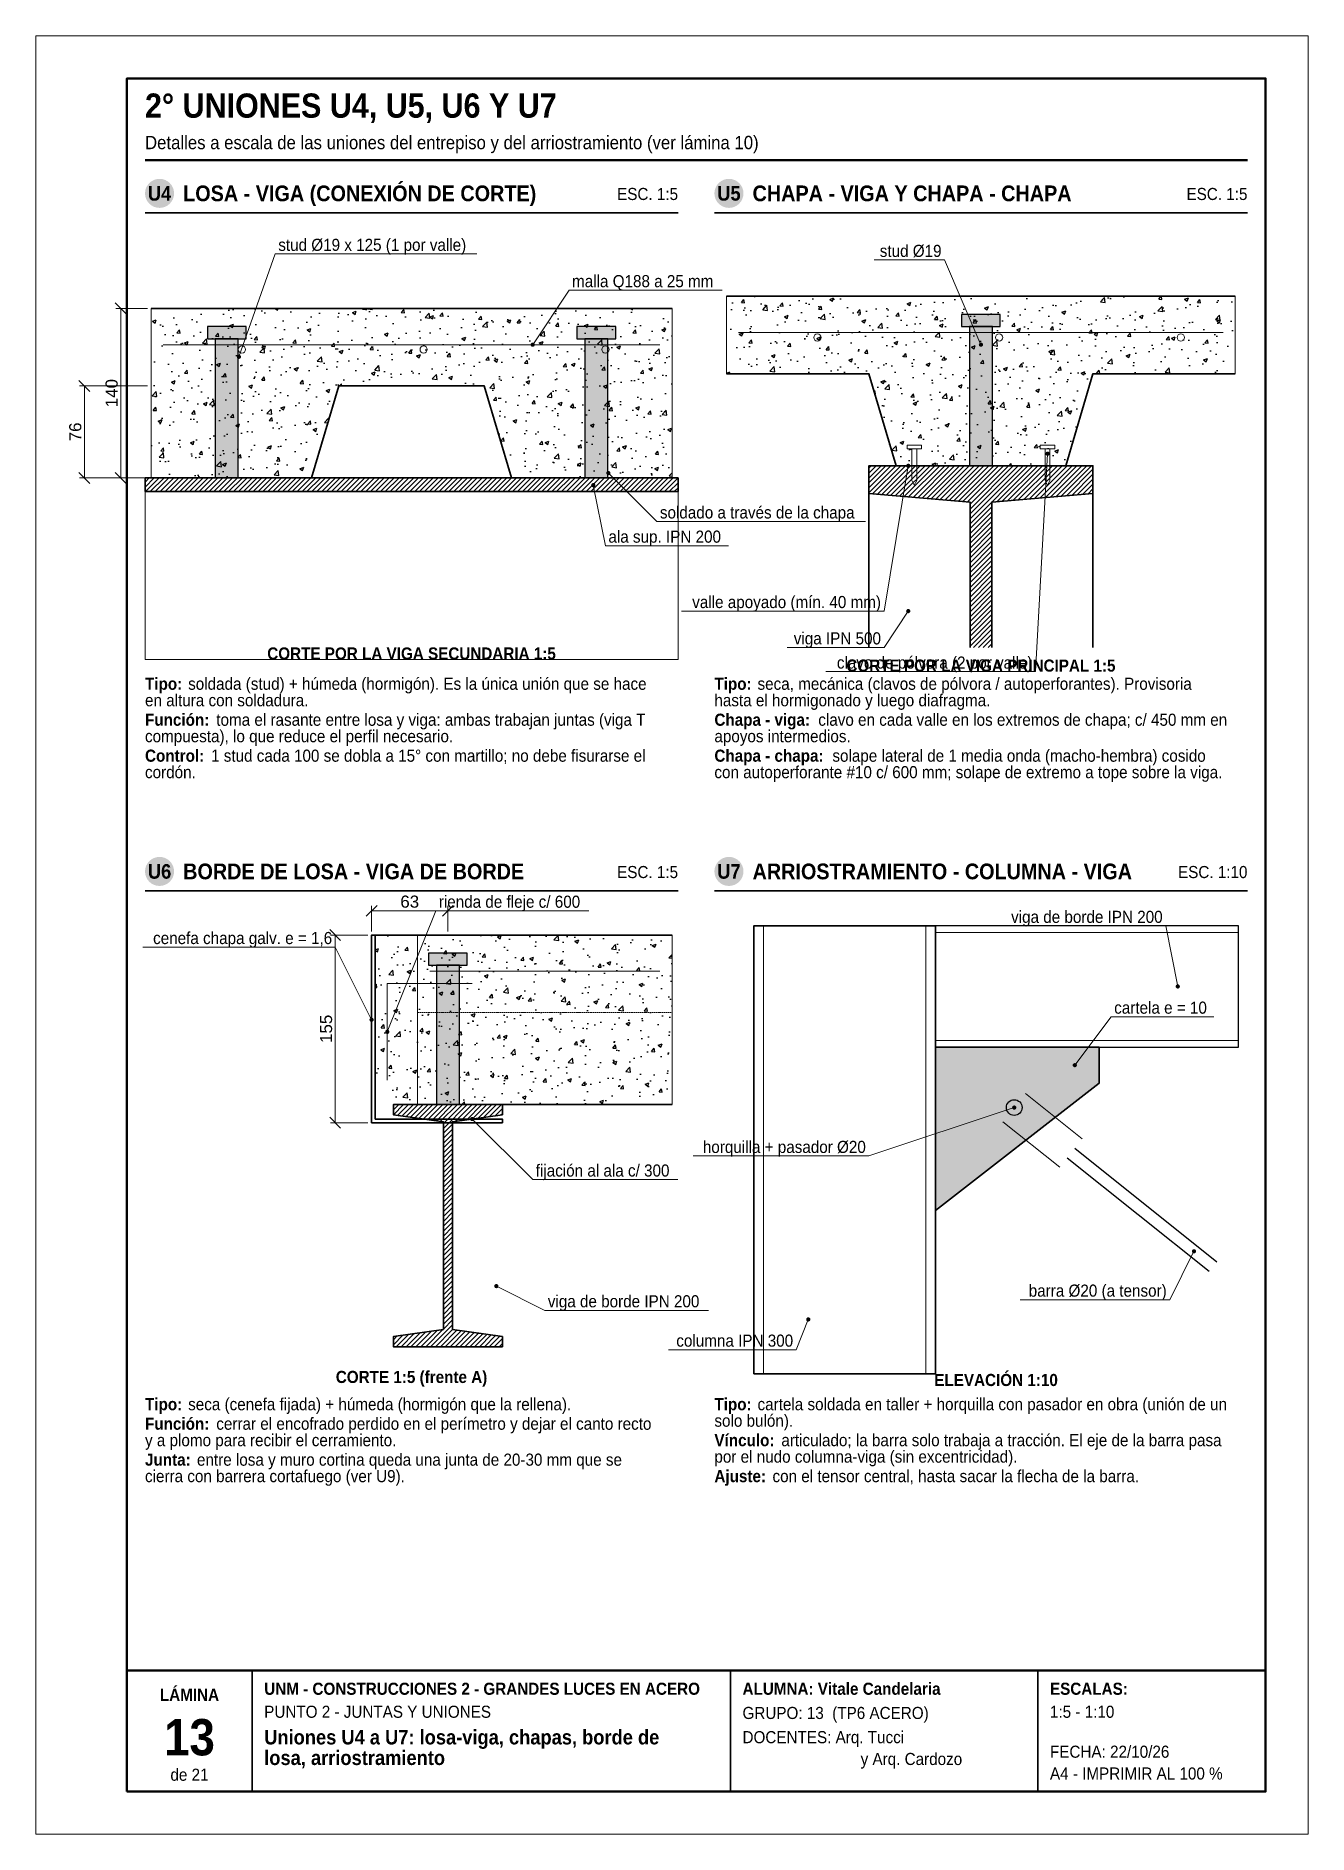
# Model space of a CAD drawing. Header units: millimetres. Extents: x 0 to 210, y 0 to 297.
import ezdxf
from ezdxf.enums import TextEntityAlignment as Align

# ---------------------------------------------------------------- set-up
doc = ezdxf.new("R2010")
doc.units = ezdxf.units.MM
doc.header["$LTSCALE"] = 0.35
doc.linetypes.add('DASHED2', pattern=[0.762, 0.635, -0.127])
for name, color, linetype in [('0-MARCO', 7, 'Continuous'), ('1-OCULTO', 8, 'DASHED2'), ('1-SECCION', 7, 'Continuous'), ('1-VISTA', 7, 'Continuous'), ('2-RAYADO', 8, 'Continuous'), ('3-COTAS', 7, 'Continuous'), ('3-REFS', 7, 'Continuous'), ('3-TEXTOS', 7, 'Continuous'), ('3-TITULOS', 7, 'Continuous')]:
    doc.layers.add(name, color=color, linetype=linetype)
doc.styles.add('ARIAL', font='arial.ttf')
doc.styles.add('ARIAL-NEGRITA', font='arialbd.ttf')
doc.dimstyles.new('A4', dxfattribs={"dimtxt": 2, "dimasz": 1.1, "dimexe": 0.8, "dimexo": 0.6, "dimgap": 0.5, "dimtad": 1, "dimdec": 0, "dimtxsty": 'ARIAL', "dimtsz": 0.9, "dimcen": 2.5, "dimclrd": 7, "dimclre": 7, "dimclrt": 7, "dimazin": 3, "dimtfac": 1, "dimtmove": 0, "dimatfit": 3, "dimlwd": 13, "dimlwe": 13, "dimarcsym": 0})

msp = doc.modelspace()

# ---------------------------------------------------------------- hatches: boundary and pattern name
at = {"layer": '2-RAYADO'}
h = msp.add_hatch(dxfattribs=at)
h.set_pattern_fill('AR-CONC', color=8, scale=0.035)
h.paths.add_polyline_path([(114, 254), (114, 241.2), (137.5, 241.2), (142, 226), (170, 226), (174.5, 241.2), (198, 241.2), (198, 254)])
h = msp.add_hatch(dxfattribs=at)
h.set_pattern_fill('AR-CONC', color=8, scale=0.035)
h.paths.add_polyline_path([(19, 252), (19, 224), (45.5, 224), (50, 239.2), (74, 239.2), (78.5, 224), (105, 224), (105, 252)])
at = {"layer": '2-RAYADO', "true_color": 0xd7d7d7}
h = msp.add_hatch(color=254, dxfattribs=at)
h.dxf.hatch_style = 1
h.paths.add_polyline_path([(152.8, 249), (159.2, 249), (159.2, 251), (152.8, 251)])
h = msp.add_hatch(color=254, dxfattribs=at)
h.dxf.hatch_style = 1
h.paths.add_polyline_path([(28.3, 247), (34.7, 247), (34.7, 249), (28.3, 249)])
h = msp.add_hatch(color=254, dxfattribs=at)
h.dxf.hatch_style = 1
h.paths.add_polyline_path([(29.6, 224), (33.4, 224), (33.4, 247), (29.6, 247)])
h = msp.add_hatch(color=254, dxfattribs=at)
h.dxf.hatch_style = 1
h.paths.add_polyline_path([(89.3, 247), (95.7, 247), (95.7, 249), (89.3, 249)])
h = msp.add_hatch(color=254, dxfattribs=at)
h.dxf.hatch_style = 1
h.paths.add_polyline_path([(90.6, 224), (94.4, 224), (94.4, 247), (90.6, 247)])
h = msp.add_hatch(color=254, dxfattribs=at)
h.dxf.hatch_style = 1
h.paths.add_polyline_path([(154.1, 226), (157.9, 226), (157.9, 249), (154.1, 249)])
at = {"layer": '2-RAYADO'}
h = msp.add_hatch(dxfattribs=at)
h.set_pattern_fill('ANSI31', color=8, scale=0.18)
h.paths.add_polyline_path([(137.5, 221.4), (137.5, 226), (174.5, 226), (174.5, 221.4), (157.8, 220), (157.8, 196), (154.2, 196), (154.2, 220)])
h = msp.add_hatch(dxfattribs=at)
h.set_pattern_fill('ANSI31', color=8, scale=0.18)
h.paths.add_polyline_path([(18, 221.74), (106, 221.74), (106, 224), (18, 224)])
h = msp.add_hatch(dxfattribs=at)
h.set_pattern_fill('AR-CONC', color=8, scale=0.035)
h.paths.add_polyline_path([(63, 120.5), (56, 120.5), (56, 148.5), (63, 148.5)])
h = msp.add_hatch(dxfattribs=at)
h.set_pattern_fill('AR-CONC', color=8, scale=0.035)
h.paths.add_polyline_path([(63, 120.5), (105, 120.5), (105, 148.5), (63, 148.5)])
at = {"layer": '2-RAYADO', "true_color": 0xd7d7d7}
h = msp.add_hatch(color=254, dxfattribs=at)
h.dxf.hatch_style = 1
h.paths.add_polyline_path([(64.8, 143.5), (71.2, 143.5), (71.2, 145.5), (64.8, 145.5)])
h = msp.add_hatch(color=254, dxfattribs=at)
h.dxf.hatch_style = 1
h.paths.add_polyline_path([(66.1, 120.5), (69.9, 120.5), (69.9, 143.5), (66.1, 143.5)])
h = msp.add_hatch(color=254, dxfattribs=at)
h.dxf.hatch_style = 1
h.paths.add_polyline_path([(148.5, 130), (175.5, 130), (175.5, 124), (148.5, 103)])
at = {"layer": '2-RAYADO'}
h = msp.add_hatch(dxfattribs=at)
h.set_pattern_fill('ANSI31', color=8, scale=0.18)
h.paths.add_polyline_path([(77, 120.5), (77, 118.82), (68.75, 117.66), (68.75, 83.34), (77, 82.18), (77, 80.5), (59, 80.5), (59, 82.18), (67.25, 83.34), (67.25, 117.66), (59, 118.82), (59, 120.5)])
at = {"layer": '3-REFS'}
h = msp.add_hatch(color=7, dxfattribs=at)
h.dxf.hatch_style = 1
edge = h.paths.add_edge_path()
edge.add_arc((33.5, 244), 0.35, 0, 360)
h = msp.add_hatch(color=7, dxfattribs=at)
h.dxf.hatch_style = 1
edge = h.paths.add_edge_path()
edge.add_arc((82, 246), 0.35, 0, 360)
h = msp.add_hatch(color=7, dxfattribs=at)
h.dxf.hatch_style = 1
edge = h.paths.add_edge_path()
edge.add_arc((156, 246), 0.35, 0, 360)
h = msp.add_hatch(color=7, dxfattribs=at)
h.dxf.hatch_style = 1
edge = h.paths.add_edge_path()
edge.add_arc((144, 226), 0.35, 0, 360)
h = msp.add_hatch(color=7, dxfattribs=at)
h.dxf.hatch_style = 1
edge = h.paths.add_edge_path()
edge.add_arc((167, 228), 0.35, 0, 360)
h = msp.add_hatch(color=7, dxfattribs=at)
h.dxf.hatch_style = 1
edge = h.paths.add_edge_path()
edge.add_arc((92, 222.8), 0.35, 0, 360)
h = msp.add_hatch(color=7, dxfattribs=at)
h.dxf.hatch_style = 1
edge = h.paths.add_edge_path()
edge.add_arc((94.5, 224.8), 0.35, 0, 360)
h = msp.add_hatch(color=7, dxfattribs=at)
h.dxf.hatch_style = 1
edge = h.paths.add_edge_path()
edge.add_arc((144, 202), 0.35, 0, 360)
h = msp.add_hatch(color=7, dxfattribs=at)
h.dxf.hatch_style = 1
edge = h.paths.add_edge_path()
edge.add_arc((188.5, 140), 0.35, 0, 360)
h = msp.add_hatch(color=7, dxfattribs=at)
h.dxf.hatch_style = 1
edge = h.paths.add_edge_path()
edge.add_arc((55.4, 134.5), 0.35, 0, 360)
h = msp.add_hatch(color=7, dxfattribs=at)
h.dxf.hatch_style = 1
edge = h.paths.add_edge_path()
edge.add_arc((58, 132.5), 0.35, 0, 360)
h = msp.add_hatch(color=7, dxfattribs=at)
h.dxf.hatch_style = 1
edge = h.paths.add_edge_path()
edge.add_arc((171.5, 127), 0.35, 0, 360)
h = msp.add_hatch(color=7, dxfattribs=at)
h.dxf.hatch_style = 1
edge = h.paths.add_edge_path()
edge.add_arc((161.5, 120), 0.35, 0, 360)
h = msp.add_hatch(color=7, dxfattribs=at)
h.dxf.hatch_style = 1
edge = h.paths.add_edge_path()
edge.add_arc((72, 118.1), 0.35, 0, 360)
h = msp.add_hatch(color=7, dxfattribs=at)
h.dxf.hatch_style = 1
edge = h.paths.add_edge_path()
edge.add_arc((191.17, 96.26), 0.35, 0, 360)
h = msp.add_hatch(color=7, dxfattribs=at)
h.dxf.hatch_style = 1
edge = h.paths.add_edge_path()
edge.add_arc((76, 90.5), 0.35, 0, 360)
h = msp.add_hatch(color=7, dxfattribs=at)
h.dxf.hatch_style = 1
edge = h.paths.add_edge_path()
edge.add_arc((127.5, 85), 0.35, 0, 360)
at = {"layer": '3-TITULOS'}
h = msp.add_hatch(color=7, dxfattribs=at)
h.dxf.hatch_style = 1
edge = h.paths.add_edge_path()
edge.add_arc((20.4, 271), 2.4, 0, 360)
h = msp.add_hatch(color=7, dxfattribs=at)
h.dxf.hatch_style = 1
edge = h.paths.add_edge_path()
edge.add_arc((114.4, 271), 2.4, 0, 360)
h = msp.add_hatch(color=7, dxfattribs=at)
h.dxf.hatch_style = 1
edge = h.paths.add_edge_path()
edge.add_arc((20.4, 159), 2.4, 0, 360)
h = msp.add_hatch(color=7, dxfattribs=at)
h.dxf.hatch_style = 1
edge = h.paths.add_edge_path()
edge.add_arc((114.4, 159), 2.4, 0, 360)

# ---------------------------------------------------------------- linework, layer by layer
at = {"layer": '0-MARCO', "color": 9, "lineweight": 0}
msp.add_lwpolyline([(0, 0), (210, 0), (210, 297), (0, 297)], close=True, dxfattribs=at)
at = {"layer": '0-MARCO', "lineweight": 50}
msp.add_lwpolyline([(15, 7), (203, 7), (203, 290), (15, 290)], close=True, dxfattribs=at)
msp.add_lwpolyline([(15, 27), (203, 27)], dxfattribs=at)
at = {"layer": '0-MARCO', "lineweight": 35}
for points in [[(35.68, 7), (35.68, 27)], [(114.64, 7), (114.64, 27)], [(165.4, 7), (165.4, 27)]]:
    msp.add_lwpolyline(points, dxfattribs=at)
at = {"layer": '1-OCULTO', "lineweight": 13}
msp.add_lwpolyline([(63, 135.7), (105, 135.7)], dxfattribs=at)
at = {"layer": '1-SECCION', "lineweight": 35}
for points in [[(114, 254), (198, 254)], [(19, 252), (105, 252)], [(114, 241.2), (137.5, 241.2), (142, 226), (170, 226), (174.5, 241.2), (198, 241.2)], [(19, 224), (45.5, 224), (50, 239.2), (74, 239.2), (78.5, 224), (105, 224)], [(137.5, 221.4), (137.5, 226), (174.5, 226), (174.5, 221.4)], [(137.5, 196), (137.5, 221.4), (154.2, 220), (154.2, 196)], [(174.5, 196), (174.5, 221.4), (157.8, 220), (157.8, 196)], [(56, 148.5), (63, 148.5)], [(63, 148.5), (105, 148.5)], [(63, 120.5), (105, 120.5)]]:
    msp.add_lwpolyline(points, dxfattribs=at)
for points in [[(18, 221.74), (106, 221.74), (106, 224), (18, 224)], [(56, 148.5), (55.4, 148.5), (55.4, 117.5), (77, 117.5), (77, 118.1), (56, 118.1)], [(148.5, 130), (175.5, 130), (175.5, 124), (148.5, 103)], [(77, 120.5), (77, 118.82), (68.75, 117.66), (68.75, 83.34), (77, 82.18), (77, 80.5), (59, 80.5), (59, 82.18), (67.25, 83.34), (67.25, 117.66), (59, 118.82), (59, 120.5)]]:
    msp.add_lwpolyline(points, close=True, dxfattribs=at)
at = {"layer": '1-SECCION', "lineweight": 25}
for points in [[(55.4, 148.5), (61.4, 148.5)], [(171.5, 113.28), (194.92, 94.54)], [(170.25, 111.72), (193.67, 92.98)]]:
    msp.add_lwpolyline(points, dxfattribs=at)
at = {"layer": '1-VISTA', "lineweight": 13}
for points in [[(114, 254), (114, 241.2)], [(198, 254), (198, 241.2)], [(19, 252), (19, 224)], [(105, 252), (105, 224)], [(18, 194), (106, 194)], [(63, 120.5), (63, 148.5)], [(105, 120.5), (105, 148.5)], [(148.5, 148.9), (198.5, 148.9)], [(148.5, 131.1), (198.5, 131.1)]]:
    msp.add_lwpolyline(points, dxfattribs=at)
at = {"layer": '1-VISTA', "lineweight": 25}
for points in [[(152.8, 249), (159.2, 249), (159.2, 251), (152.8, 251)], [(28.3, 247), (34.7, 247), (34.7, 249), (28.3, 249)], [(29.6, 224), (33.4, 224), (33.4, 247), (29.6, 247)], [(89.3, 247), (95.7, 247), (95.7, 249), (89.3, 249)], [(90.6, 224), (94.4, 224), (94.4, 247), (90.6, 247)], [(154.1, 226), (157.9, 226), (157.9, 249), (154.1, 249)], [(148.5, 130), (198.5, 130), (198.5, 150), (148.5, 150)], [(64.8, 143.5), (71.2, 143.5), (71.2, 145.5), (64.8, 145.5)], [(66.1, 120.5), (69.9, 120.5), (69.9, 143.5), (66.1, 143.5)]]:
    msp.add_lwpolyline(points, close=True, dxfattribs=at)
at = {"layer": '1-VISTA', "lineweight": 18}
for points in [[(116, 248), (196, 248)], [(21, 246), (103, 246)], [(120.12, 76), (120.12, 150)], [(146.88, 76), (146.88, 150)], [(72, 140.5), (58, 140.5), (58, 124.5)], [(65, 142.5), (103, 142.5)], [(163.37, 122.34), (172.74, 114.85)], [(159.63, 117.66), (169, 110.16)]]:
    msp.add_lwpolyline(points, dxfattribs=at)
for points in [[(143.8, 228.8), (146.2, 228.8), (146.2, 229.4), (143.8, 229.4)], [(144.6, 223.6), (145, 222.8), (145.4, 223.6), (145.4, 228.8), (144.6, 228.8)], [(165.8, 228.8), (168.2, 228.8), (168.2, 229.4), (165.8, 229.4)], [(166.6, 223.6), (167, 222.8), (167.4, 223.6), (167.4, 228.8), (166.6, 228.8)]]:
    msp.add_lwpolyline(points, close=True, dxfattribs=at)
at = {"layer": '1-VISTA', "lineweight": 13}
msp.add_lwpolyline([(18, 194), (106, 194), (106, 221.74), (18, 221.74)], close=True, dxfattribs=at)
at = {"layer": '1-VISTA', "lineweight": 35}
msp.add_lwpolyline([(118.5, 76), (148.5, 76), (148.5, 150), (118.5, 150)], close=True, dxfattribs=at)
at = {"layer": '1-VISTA', "lineweight": 13}
for centre in [(129, 247.2), (159, 247.2), (189, 247.2), (34, 245.2), (64, 245.2), (94, 245.2)]:
    msp.add_circle(centre, 0.6, dxfattribs=at)
at = {"layer": '1-VISTA', "lineweight": 25}
msp.add_circle((161.5, 120), 1.3, dxfattribs=at)
at = {"layer": '3-REFS', "lineweight": 13}
for points in [[(33.5, 244), (39.5, 261)], [(39.5, 261), (72.79, 261)], [(150, 260), (138.38, 260)], [(156, 246), (150, 260)], [(82, 246), (88, 255)], [(88, 255), (113.28, 255)], [(144, 226), (140, 202)], [(167, 228), (165, 192)], [(92, 222.8), (94, 212.8)], [(94.5, 224.8), (102.5, 216.8)], [(102.5, 216.8), (136.95, 216.8)], [(94, 212.8), (114.34, 212.8)], [(140, 202), (106.57, 202)], [(144, 202), (140, 196)], [(140, 196), (124.02, 196)], [(165, 192), (130.41, 192)], [(58, 132.5), (66, 152.5)], [(66, 152.5), (91.29, 152.5)], [(186.5, 150), (159.46, 150)], [(188.5, 140), (186.5, 150)], [(49.4, 146.5), (17.64, 146.5)], [(55.4, 134.5), (49.4, 146.5)], [(171.5, 127), (177.5, 135)], [(177.5, 135), (194.43, 135)], [(161.5, 120), (137.5, 112)], [(72, 118.1), (82, 108.1)], [(137.5, 112), (108.5, 112)], [(82, 108.1), (105.98, 108.1)], [(191.17, 96.26), (187.17, 88.26)], [(76, 90.5), (84, 86.5)], [(84, 86.5), (111.04, 86.5)], [(187.17, 88.26), (162.47, 88.26)], [(127.5, 85), (125.5, 80)], [(125.5, 80), (104.43, 80)]]:
    msp.add_lwpolyline(points, dxfattribs=at)
at = {"layer": '3-TITULOS', "lineweight": 50}
msp.add_lwpolyline([(18, 276.5), (200, 276.5)], dxfattribs=at)
at = {"layer": '3-TITULOS', "lineweight": 35}
for points in [[(18, 267.8), (106, 267.8)], [(112, 267.8), (200, 267.8)], [(18, 155.8), (106, 155.8)], [(112, 155.8), (200, 155.8)]]:
    msp.add_lwpolyline(points, dxfattribs=at)

# ---------------------------------------------------------------- texts
at = {"layer": '3-TEXTOS', "width": 0.9}
for s, height, style, p in [('stud Ø19 x 125 (1 por valle)', 2, 'ARIAL', (40, 261.5)), ('malla Q188 a 25 mm', 2, 'ARIAL', (88.5, 255.5)), ('soldado a través de la chapa', 2, 'ARIAL', (103, 217.3)), ('ala sup. IPN 200', 2, 'ARIAL', (94.5, 213.3)), ('Tipo:', 2, 'ARIAL-NEGRITA', (18, 189)), ('soldada (stud) + húmeda (hormigón). Es la única unión que se hace', 2, 'ARIAL', (25.12, 189)), ('Tipo:', 2, 'ARIAL-NEGRITA', (112, 189)), ('seca, mecánica (clavos de pólvora / autoperforantes). Provisoria', 2, 'ARIAL', (119.12, 189)), ('en altura con soldadura.', 2, 'ARIAL', (18, 186.28)), ('hasta el hormigonado y luego diafragma.', 2, 'ARIAL', (112, 186.28)), ('Función:', 2, 'ARIAL-NEGRITA', (18, 183.06)), ('toma el rasante entre losa y viga: ambas trabajan juntas (viga T', 2, 'ARIAL', (29.77, 183.06)), ('Chapa - viga:', 2, 'ARIAL-NEGRITA', (112, 183.06)), ('clavo en cada valle en los extremos de chapa; c/ 450 mm en', 2, 'ARIAL', (129.15, 183.06)), ('compuesta), lo que reduce el perfil necesario.', 2, 'ARIAL', (18, 180.34)), ('apoyos intermedios.', 2, 'ARIAL', (112, 180.34)), ('Control:', 2, 'ARIAL-NEGRITA', (18, 177.12)), ('1 stud cada 100 se dobla a 15° con martillo; no debe fisurarse el', 2, 'ARIAL', (28.9, 177.12)), ('Chapa - chapa:', 2, 'ARIAL-NEGRITA', (112, 177.12)), ('solape lateral de 1 media onda (macho-hembra) cosido', 2, 'ARIAL', (131.48, 177.12)), ('cordón.', 2, 'ARIAL', (18, 174.4)), ('con autoperforante #10 c/ 600 mm; solape de extremo a tope sobre la viga.', 2, 'ARIAL', (112, 174.4)), ('rienda de fleje c/ 600', 2, 'ARIAL', (66.5, 153)), ('cartela e = 10', 2, 'ARIAL', (178, 135.5)), ('fijación al ala c/ 300', 2, 'ARIAL', (82.5, 108.6)), ('viga de borde IPN 200', 2, 'ARIAL', (84.5, 87)), ('Tipo:', 2, 'ARIAL-NEGRITA', (18, 70)), ('seca (cenefa fijada) + húmeda (hormigón que la rellena).', 2, 'ARIAL', (25.12, 70)), ('Tipo:', 2, 'ARIAL-NEGRITA', (112, 70)), ('cartela soldada en taller + horquilla con pasador en obra (unión de un', 2, 'ARIAL', (119.12, 70)), ('Función:', 2, 'ARIAL-NEGRITA', (18, 66.78)), ('cerrar el encofrado perdido en el perímetro y dejar el canto recto', 2, 'ARIAL', (29.77, 66.78)), ('solo bulón).', 2, 'ARIAL', (112, 67.28)), ('y a plomo para recibir el cerramiento.', 2, 'ARIAL', (18, 64.06)), ('Vínculo:', 2, 'ARIAL-NEGRITA', (112, 64.06)), ('articulado; la barra solo trabaja a tracción. El eje de la barra pasa', 2, 'ARIAL', (123.05, 64.06)), ('Junta:', 2, 'ARIAL-NEGRITA', (18, 60.84)), ('entre losa y muro cortina queda una junta de 20-30 mm que se', 2, 'ARIAL', (26.58, 60.84)), ('por el nudo columna-viga (sin excentricidad).', 2, 'ARIAL', (112, 61.34)), ('cierra con barrera cortafuego (ver U9).', 2, 'ARIAL', (18, 58.12)), ('Ajuste:', 2, 'ARIAL-NEGRITA', (112, 58.12)), ('con el tensor central, hasta sacar la flecha de la barra.', 2, 'ARIAL', (121.59, 58.12)), ('UNM - CONSTRUCCIONES 2 - GRANDES LUCES EN ACERO', 2, 'ARIAL-NEGRITA', (37.68, 23)), ('ALUMNA: Vitale Candelaria', 2, 'ARIAL-NEGRITA', (116.64, 23)), ('ESCALAS:', 2, 'ARIAL-NEGRITA', (167.4, 23)), ('PUNTO 2 - JUNTAS Y UNIONES', 2, 'ARIAL', (37.68, 19.2)), ('GRUPO: 13  (TP6 ACERO)', 2, 'ARIAL', (116.64, 19)), ('1:5 - 1:10', 2, 'ARIAL', (167.4, 19.2)), ('Uniones U4 a U7: losa-viga, chapas, borde de', 2.4, 'ARIAL-NEGRITA', (37.68, 14.8)), ('DOCENTES: Arq. Tucci', 2, 'ARIAL', (116.64, 15)), ('losa, arriostramiento', 2.4, 'ARIAL-NEGRITA', (37.68, 11.4)), ('y Arq. Cardozo', 2, 'ARIAL', (136.14, 11.4)), ('FECHA: 22/10/26', 2, 'ARIAL', (167.4, 12.6)), ('A4 - IMPRIMIR AL 100 %', 2, 'ARIAL', (167.4, 9))]:
    msp.add_text(s, height=height, dxfattribs=dict(at, style=style)).set_placement(p)
at = {"layer": '3-TEXTOS', "style": 'ARIAL', "width": 0.9}
for s, p in [('stud Ø19', (149.5, 260.5)), ('valle apoyado (mín. 40 mm)', (139.5, 202.5)), ('viga IPN 500', (139.5, 196.5)), ('clavo de pólvora (2 por valle)', (164.5, 192.5)), ('viga de borde IPN 200', (186, 150.5)), ('cenefa chapa galv. e = 1,6', (48.9, 147)), ('horquilla + pasador Ø20', (137, 112.5)), ('barra Ø20 (a tensor)', (186.67, 88.76)), ('columna IPN 300', (125, 80.5))]:
    msp.add_text(s, height=2, dxfattribs=at).set_placement(p, align=Align.RIGHT)
at = {"layer": '3-TEXTOS', "style": 'ARIAL-NEGRITA', "width": 0.9}
for s, p in [('CORTE POR LA VIGA SECUNDARIA 1:5', (62, 195)), ('CORTE POR LA VIGA PRINCIPAL 1:5', (156, 193)), ('CORTE 1:5 (frente A)', (62, 75.5)), ('ELEVACIÓN 1:10', (158.5, 75))]:
    msp.add_text(s, height=2, dxfattribs=at).set_placement(p, align=Align.MIDDLE_CENTER)
at = {"layer": '3-TITULOS', "width": 0.9}
for s, height, style, p in [('2° UNIONES U4, U5, U6 Y U7', 4, 'ARIAL-NEGRITA', (18, 283.5)), ('Detalles a escala de las uniones del entrepiso y del arriostramiento (ver lámina 10)', 2.2, 'ARIAL', (18, 278.3))]:
    msp.add_text(s, height=height, dxfattribs=dict(at, style=style)).set_placement(p)
at = {"layer": '3-TITULOS', "color": 7, "true_color": 0xffffff, "style": 'ARIAL-NEGRITA', "width": 0.9}
for s, p in [('U4', (20.4, 271)), ('U5', (114.4, 271)), ('U6', (20.4, 159)), ('U7', (114.4, 159))]:
    msp.add_text(s, height=2.4, dxfattribs=at).set_placement(p, align=Align.MIDDLE_CENTER)
at = {"layer": '3-TITULOS', "style": 'ARIAL-NEGRITA', "width": 0.9}
for s, p in [('LOSA - VIGA (CONEXIÓN DE CORTE)', (24.3, 271)), ('CHAPA - VIGA Y CHAPA - CHAPA', (118.3, 271)), ('BORDE DE LOSA - VIGA DE BORDE', (24.3, 159)), ('ARRIOSTRAMIENTO - COLUMNA - VIGA', (118.3, 159))]:
    msp.add_text(s, height=2.6, dxfattribs=at).set_placement(p, align=Align.MIDDLE_LEFT)
at = {"layer": '3-TITULOS', "style": 'ARIAL', "width": 0.9}
for s, p in [('ESC. 1:5', (106, 270.9)), ('ESC. 1:5', (200, 270.9)), ('ESC. 1:5', (106, 158.9)), ('ESC. 1:10', (200, 158.9))]:
    msp.add_text(s, height=2, dxfattribs=at).set_placement(p, align=Align.MIDDLE_RIGHT)
at = {"layer": '3-TITULOS', "width": 0.9}
for s, height, style, p in [('LÁMINA', 2, 'ARIAL-NEGRITA', (25.34, 23)), ('13', 6, 'ARIAL-NEGRITA', (25.34, 16)), ('de 21', 2, 'ARIAL', (25.34, 9.8))]:
    msp.add_text(s, height=height, dxfattribs=dict(at, style=style)).set_placement(p, align=Align.MIDDLE_CENTER)

# ---------------------------------------------------------------- dimensions: what is measured, and where the dimension line sits
at = {"layer": '3-COTAS'}
for base, p1, p2 in [((14, 224), (19, 224), (19, 252)), ((8, 224), (19, 224), (19, 239.2)), ((49.4, 117.5), (55.4, 117.5), (55.4, 148.5))]:
    msp.add_linear_dim(base=base, p1=p1, p2=p2, angle=90, dimstyle='A4', override={"dimlfac": 5}, dxfattribs=at).render()
msp.add_linear_dim(base=(55.4, 152.5), p1=(55.4, 148.5), p2=(68, 148.5), dimstyle='A4', override={"dimlfac": 5}, dxfattribs=at).render()

doc.saveas('drawing.dxf')
